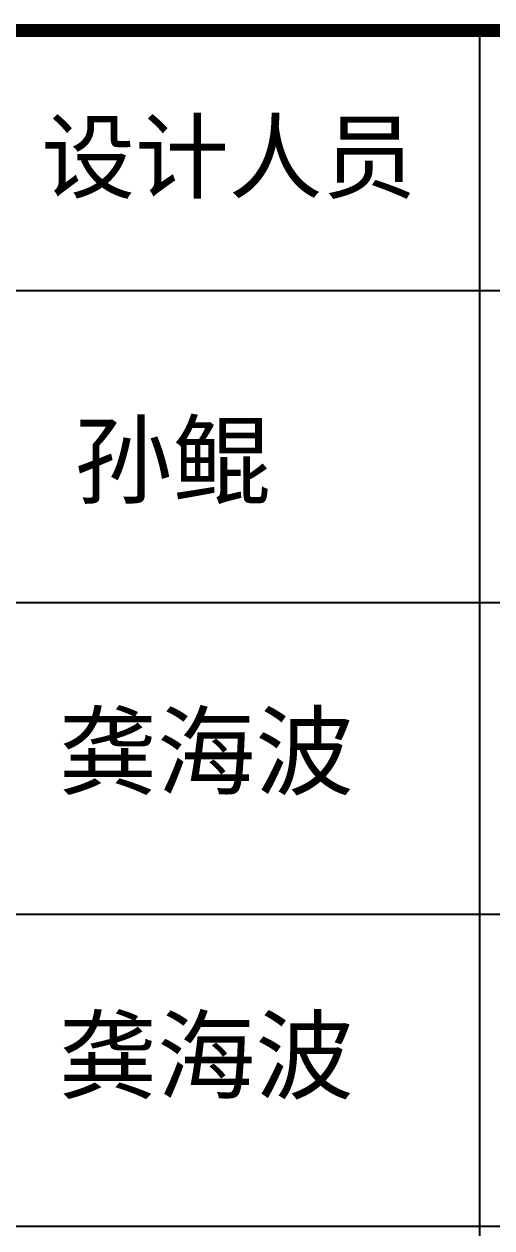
# Model space of a CAD drawing. Extents: x 69728788 to 150163257, y 20675998 to 43663798.
# Drawn here: x 75126216 to 75128007, y 20703658 to 20708271 of the extents above; entities that cross this region are included whole.
import ezdxf

# ---------------------------------------------------------------- set-up
doc = ezdxf.new("R2010")
doc.units = 0
doc.header["$LTSCALE"] = 1000
doc.header["$MEASUREMENT"] = 0
doc.layers.add('图框', color=253, linetype='CONTINUOUS')
doc.styles.add('STYLE-黑体', font='simhei.ttf')

msp = doc.modelspace()

# ---------------------------------------------------------------- linework, layer by layer
at = {"layer": '图框', "color": 0}
for p, q in [((75123976.7, 20707250.2), (75129986, 20707250.2)), ((75123976.7, 20707250.2), (75129986, 20707250.2)), ((75123976.7, 20706055), (75129986, 20706055)), ((75123976.7, 20704859.8), (75129986, 20704859.8)), ((75123976.7, 20703664.6), (75129986, 20703664.6))]:
    msp.add_line(p, q, dxfattribs=at)
at = {"layer": '图框', "color": 0, "const_width": 50}
msp.add_lwpolyline([(75123976.7, 20708246.2), (75129986, 20708246.2), (75129986, 20698087), (75123976.7, 20698087)], close=True, dxfattribs=at)
at = {"layer": '图框', "color": 0}
for points in [[(75127960.7, 20707250.2), (75127960.7, 20708246.2)], [(75127960.7, 20701473.4), (75127960.7, 20707250.2)]]:
    msp.add_lwpolyline(points, dxfattribs=at)

# ---------------------------------------------------------------- texts
at = {"layer": '图框', "color": 0, "style": 'STYLE-黑体'}
msp.add_text('设计人员', height=262.94, dxfattribs=at).set_placement((75126282.5, 20707631.1))
at = {"layer": '图框', "color": 4, "style": 'STYLE-黑体'}
for s, p in [('孙鲲', (75126407.5, 20706461.6)), ('龚海波', (75126348.5, 20705345.7)), ('龚海波', (75126348.5, 20704180.4))]:
    msp.add_text(s, height=276.09, dxfattribs=at).set_placement(p)

doc.saveas('drawing.dxf')
